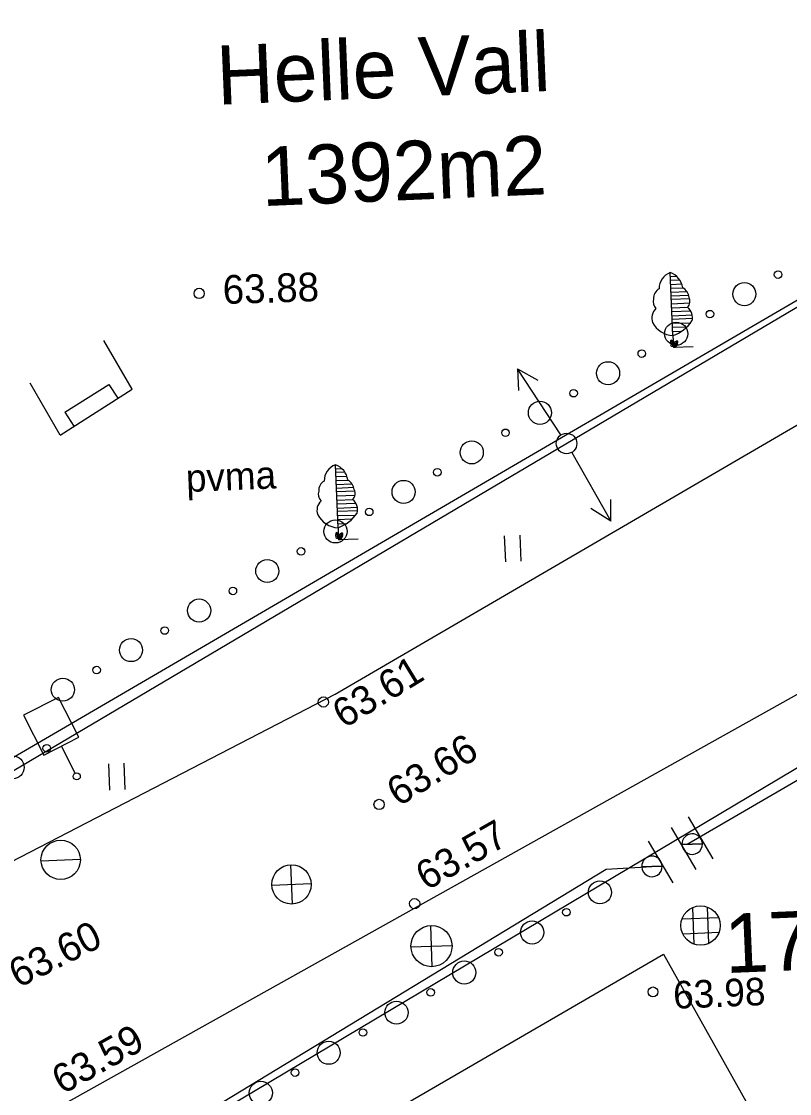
# Model space of a CAD drawing. Extents: x 641680 to 641799, y 6457000 to 6457110.
# Drawn here: x 641701.38 to 641720.83, y 6457068.07 to 6457095.23 of the extents above; entities that cross this region are included whole.
import ezdxf

# ---------------------------------------------------------------- set-up
doc = ezdxf.new("R2010")
doc.units = 0
for name, color, linetype in [('Level 1', 7, 'Continuous'), ('Level 10', 7, 'Continuous'), ('Level 11', 7, 'Continuous'), ('Level 12', 7, 'Continuous'), ('Level 13', 7, 'Continuous'), ('Level 15', 7, 'Continuous'), ('Level 16', 7, 'Continuous'), ('Level 18', 7, 'Continuous'), ('Level 19', 7, 'Continuous'), ('Level 21', 7, 'Continuous'), ('Level 25', 7, 'Continuous'), ('Level 26', 7, 'Continuous'), ('Level 30', 7, 'Continuous'), ('Level 4', 7, 'Continuous'), ('Level 40', 7, 'Continuous'), ('Level 5', 7, 'Continuous'), ('Level 6', 7, 'Continuous'), ('Level 7', 7, 'Continuous'), ('Level 8', 7, 'Continuous'), ('PUUDPQQSAD', 7, 'Continuous')]:
    doc.layers.add(name, color=color, linetype=linetype)

# ---------------------------------------------------------------- blocks, each defined once
blk = doc.blocks.new('BH')
at = {"layer": 'Level 7'}
for centre, radius in [((0, 0), 293), ((990, 0), 95.9)]:
    blk.add_circle(centre, radius, dxfattribs=at)
blk = doc.blocks.new('BL2')
at = {"layer": 'PUUDPQQSAD'}
for p, q in [((-7, 29), (-46, 184)), ((-44, 175), (-29, 178)), ((-41, 166), (-20, 171)), ((-39, 155), (-12, 162)), ((-36, 146), (-7, 153)), ((-34, 136), (5, 146)), ((11, 137), (-31, 126)), ((-30, 118), (16, 130)), ((18, 118), (-27, 107)), ((-24, 97), (16, 107)), ((25, 99), (-22, 87)), ((-19, 78), (31, 90)), ((33, 81), (-17, 69)), ((-15, 59), (30, 69)), ((22, 57), (-12, 49)), ((-10, 39), (11, 44)), ((-7, 29), (0, 0)), ((17, 25), (0, 0)), ((0, 0), (50, 0)), ((17, 25), (108, 157)), ((23, 33), (40, 21)), ((57, 21), (28, 41)), ((35, 50), (72, 23)), ((83, 29), (40, 59)), ((45, 66), (88, 36)), ((91, 47), (51, 74)), ((57, 82), (90, 59)), ((100, 65), (62, 91)), ((69, 101), (108, 74)), ((110, 82), (74, 107)), ((79, 115), (112, 93)), ((85, 124), (110, 107)), ((91, 132), (114, 116)), ((97, 141), (115, 128)), ((102, 148), (114, 140))]:
    blk.add_line(p, q, dxfattribs=at)
for centre, radius, start, end in [((-47, 118), 27.5, 131.0525, 195.0635), ((-51, 107), 23.6, 172.6355, 238.0275), ((-36, 68), 32.8, 144.3865, 211.7665), ((-23, 148), 43, 121.6135, 192.6895), ((-17, 90), 61.2, 219.0975, 278.9605), ((-53, 137), 48.1, 19.5625, 82.2205), ((-18, 122), 32.6, 18.4205, 71.5505), ((-56, 112), 96.5, 300.5785, 337.4485), ((56, 72), 61.2, 170.5745, 230.4375), ((27, 72), 32.8, 95.8635, 163.2435), ((-3, 119), 21.2, 325.8415, 39.5815), ((0, 77), 32.8, 356.2765, 63.6565), ((47, 117), 96.5, 252.0555, 288.9255), ((47, 109), 23.6, 124.1125, 189.5045), ((57, 113), 27.5, 82.5295, 146.5405), ((95, 115), 43, 73.0905, 144.1665), ((58, 51), 32.8, 307.7535, 15.1335), ((87, 81), 21.2, 277.3185, 351.0585), ((68, 130), 48.1, 331.0395, 33.6975), ((80, 94), 32.6, 329.8975, 23.0275)]:
    blk.add_arc(centre, radius, start, end, dxfattribs=at)
blk = doc.blocks.new('KHEIN3')
at = {"layer": 'Level 6'}
for p, q in [((-210.89, 335.09), (-210.89, -326.54)), ((182.28, 335.09), (182.28, -326.54))]:
    blk.add_line(p, q, dxfattribs=at)
blk = doc.blocks.new('OD')
at = {"layer": 'Level 26'}
for p, q in [((-189, 458), (-189, -461)), ((190, -466), (190, 461)), ((-464, 187), (462, 187)), ((459, -195), (-456, -195))]:
    blk.add_line(p, q, dxfattribs=at)
blk.add_circle((0, 0), 500, dxfattribs=at)
blk = doc.blocks.new('NOOL3')
at = {"layer": 'Level 11'}
for p, q in [((1924.78, -0.19), (1467.36, 264.49)), ((0, 0), (1924.78, -0.19)), ((1924.78, -0.19), (1419.83, -264.81))]:
    blk.add_line(p, q, dxfattribs=at)
blk = doc.blocks.new('PP3')
at = {"layer": 'Level 11'}
blk.add_circle((0, 0), 250, dxfattribs=at)
blk = doc.blocks.new('OK3')
at = {"layer": 'Level 13'}
for p, q in [((0, -500), (0, 500)), ((-500, 0), (500, 0)), ((-500, 0), (-500, 0)), ((-500, 0), (-500, 0))]:
    blk.add_line(p, q, dxfattribs=at)
blk.add_circle((0, 0), 500, dxfattribs=at)
blk = doc.blocks.new('PM5')
at = {"layer": 'Level 11'}
for p, q in [((0, 0), (-250, 0)), ((-250, 0), (0, 0)), ((250, 0), (0, 0)), ((0, 0), (250, 0))]:
    blk.add_line(p, q, dxfattribs=at)
for start, end in [(0, 180), (180, 0)]:
    blk.add_arc((0, 0), 250, start, end, dxfattribs=at)
blk = doc.blocks.new('LMARK3')
at = {"layer": 'Level 21'}
blk.add_line((0, 90), (0, 858), dxfattribs=at)
blk.add_lwpolyline([(-500, 1997), (-500, 858), (500, 858), (500, 1997)], close=True, dxfattribs=at)
blk.add_circle((0, 0), 89.8, dxfattribs=at)
blk = doc.blocks.new('BH0')
at = {"layer": 'Level 7'}
for centre, radius in [((0, 0), 293), ((990, 0), 95.9)]:
    blk.add_circle(centre, radius, dxfattribs=at)
blk = doc.blocks.new('BL4')
at = {"layer": 'Level 7'}
for p, q in [((0, 300), (0, 1900)), ((0, 1800), (150, 1800)), ((0, 1710), (220, 1710)), ((0, 1600), (280, 1600)), ((0, 1500), (300, 1500)), ((0, 1400), (400, 1400)), ((440, 1300), (0, 1300)), ((0, 1220), (470, 1220)), ((460, 1100), (0, 1100)), ((0, 1000), (410, 1000)), ((480, 900), (0, 900)), ((0, 800), (520, 800)), ((520, 710), (0, 710)), ((0, 610), (460, 600)), ((350, 500), (0, 500)), ((0, 400), (210, 400)), ((0, 300), (0, 0)), ((0, 0), (500, 0))]:
    blk.add_line(p, q, dxfattribs=at)
for centre, radius, start, end in [((130, 1490), 430, 107.592, 178.668), ((-179, 1454), 481, 5.541, 68.199), ((-175, 1255), 275, 117.031, 181.042), ((125, 1225), 326, 4.399, 57.529), ((-230, 1164), 236, 158.614, 224.006), ((258, 1158), 212, 311.82, 25.56), ((-188, 750), 328, 130.365, 197.745), ((188, 750), 328, 342.255, 49.635), ((54, 909), 612, 205.076, 264.939), ((-275, 1225), 965, 286.557, 323.427)]:
    blk.add_arc(centre, radius, start, end, dxfattribs=at)
blk = doc.blocks.new('KHEIN5')
at = {"layer": 'Level 6'}
for p, q in [((-210.89, 335.09), (-210.89, -326.54)), ((182.28, 335.09), (182.28, -326.54))]:
    blk.add_line(p, q, dxfattribs=at)
blk = doc.blocks.new('NOOL4')
at = {"layer": 'Level 12'}
for p, q in [((1924.77, -0.19), (1467.37, 264.49)), ((0, 0), (1924.77, -0.19)), ((1924.77, -0.19), (1419.83, -264.81))]:
    blk.add_line(p, q, dxfattribs=at)
blk = doc.blocks.new('PP4')
at = {"layer": 'Level 12'}
blk.add_circle((0, 0), 250, dxfattribs=at)
blk = doc.blocks.new('OK4')
at = {"layer": 'Level 15'}
for p, q in [((0, -500), (0, 500)), ((-500, 0), (500, 0)), ((-500, 0), (-500, 0)), ((-500, 0), (-500, 0))]:
    blk.add_line(p, q, dxfattribs=at)
blk.add_circle((0, 0), 500, dxfattribs=at)
blk = doc.blocks.new('PM6')
at = {"layer": 'Level 12'}
for p, q in [((0, 0), (-250, 0)), ((-250, 0), (0, 0)), ((250, 0), (0, 0)), ((0, 0), (250, 0))]:
    blk.add_line(p, q, dxfattribs=at)
for start, end in [(0, 180), (180, 0)]:
    blk.add_arc((0, 0), 250, start, end, dxfattribs=at)
blk = doc.blocks.new('OD0')
at = {"layer": 'Level 25'}
for p, q in [((-189, 458), (-189, -461)), ((190, -466), (190, 461)), ((-464, 187), (462, 187)), ((459, -195), (-456, -195))]:
    blk.add_line(p, q, dxfattribs=at)
blk.add_circle((0, 0), 500, dxfattribs=at)
blk = doc.blocks.new('OV3')
at = {"layer": 'Level 16'}
blk.add_line((-500, 0), (500, 0), dxfattribs=at)
blk.add_circle((0, 0), 500, dxfattribs=at)
blk = doc.blocks.new('LMARK4')
at = {"layer": 'Level 19'}
blk.add_line((0, 90), (0, 858), dxfattribs=at)
blk.add_lwpolyline([(-500, 1997), (-500, 858), (500, 858), (500, 1997)], close=True, dxfattribs=at)
blk.add_circle((0, 0), 89.8, dxfattribs=at)

msp = doc.modelspace()

# ---------------------------------------------------------------- linework, layer by layer
at = {"layer": 'Level 1'}
for p, q in [((641702.354, 6457084.751), (641701.595, 6457086.063)), ((641702.476, 6457085.326), (641702.702, 6457084.972))]:
    msp.add_line(p, q, dxfattribs=at)
for points in [[(641702.354, 6457084.751), (641704.179, 6457085.914), (641703.466, 6457087.146)], [(641702.476, 6457085.326), (641703.593, 6457086.03), (641703.815, 6457085.681)]]:
    msp.add_lwpolyline(points, dxfattribs=at)
at = {"layer": 'Level 10'}
for points in [[(641731.724, 6457107.328), (641737.152, 6457097.539), (641699.57, 6457075.3), (641683.49, 6457102.656), (641688.483, 6457105.521)], [(641713.991, 6457050.372), (641704.647, 6457066.576), (641742.184, 6457088.933), (641751.603, 6457072.831)]]:
    msp.add_lwpolyline(points, dxfattribs=at)
at = {"layer": 'Level 12'}
msp.add_lwpolyline([(641713.991, 6457050.372), (641704.647, 6457066.576), (641742.184, 6457088.933), (641751.603, 6457072.831)], dxfattribs=at)
at = {"layer": 'Level 18'}
for p, q in [((641702.354, 6457084.751), (641701.595, 6457086.063)), ((641702.476, 6457085.326), (641702.702, 6457084.972))]:
    msp.add_line(p, q, dxfattribs=at)
for points in [[(641702.354, 6457084.751), (641704.179, 6457085.914), (641703.466, 6457087.146)], [(641702.476, 6457085.326), (641703.593, 6457086.03), (641703.815, 6457085.681)]]:
    msp.add_lwpolyline(points, dxfattribs=at)
at = {"layer": 'Level 30'}
for centre, radius in [((641705.877, 6457088.338), 0.13), ((641709.022, 6457077.989), 0.13), ((641710.434, 6457075.395), 0.13), ((641711.334, 6457072.883), 0.13), ((641717.368, 6457070.648), 0.125)]:
    msp.add_circle(centre, radius, dxfattribs=at)
at = {"layer": 'Level 4'}
for p, q in [((641718.232, 6457074.387), (641722.158, 6457076.677)), ((641718.26, 6457075.079), (641718.885, 6457074.02)), ((641717.829, 6457074.808), (641718.454, 6457073.749)), ((641717.25, 6457074.469), (641717.875, 6457073.41))]:
    msp.add_line(p, q, dxfattribs=at)
for points in [[(641696.882, 6457079.953), (641699.449, 6457075.585), (641731.927, 6457094.53)], [(641704.149, 6457066.442), (641716.183, 6457073.758), (641717.343, 6457073.826)]]:
    msp.add_lwpolyline(points, dxfattribs=at)
for centre, radius in [((641705.877, 6457088.338), 0.13), ((641709.022, 6457077.989), 0.13), ((641710.434, 6457075.395), 0.13), ((641711.334, 6457072.883), 0.13), ((641717.368, 6457070.648), 0.125)]:
    msp.add_circle(centre, radius, dxfattribs=at)
at = {"layer": 'Level 40'}
msp.add_lwpolyline([(641731.724, 6457107.328), (641737.152, 6457097.539), (641699.57, 6457075.3), (641683.49, 6457102.656), (641688.483, 6457105.521)], dxfattribs=at)
msp.add_lwpolyline([(641731.724, 6457107.328), (641737.152, 6457097.539), (641699.57, 6457075.3), (641683.49, 6457102.656), (641688.483, 6457105.521)], dxfattribs=at)
msp.add_lwpolyline([(641713.991, 6457050.372), (641704.647, 6457066.576), (641742.184, 6457088.933), (641751.603, 6457072.831)], close=True, dxfattribs=at)
at = {"layer": 'Level 5'}
for p, q in [((641724.821, 6457080.303), (641702.429, 6457067.79)), ((641724.821, 6457080.303), (641702.429, 6457067.79)), ((641708.466, 6457066.288), (641717.635, 6457071.6)), ((641708.466, 6457066.288), (641717.635, 6457071.6)), ((641717.635, 6457071.6), (641720.685, 6457066.166)), ((641717.635, 6457071.6), (641720.685, 6457066.166))]:
    msp.add_line(p, q, dxfattribs=at)
msp.add_lwpolyline([(641699.165, 6457072.936), (641709.323, 6457078.192), (641721.418, 6457085.234)], dxfattribs=at)
msp.add_lwpolyline([(641699.165, 6457072.936), (641709.323, 6457078.192), (641721.418, 6457085.234)], dxfattribs=at)
at = {"layer": 'Level 8'}
for p, q in [((641718.232, 6457074.387), (641722.158, 6457076.677)), ((641718.26, 6457075.079), (641718.885, 6457074.02)), ((641717.829, 6457074.808), (641718.454, 6457073.749)), ((641717.25, 6457074.469), (641717.875, 6457073.41))]:
    msp.add_line(p, q, dxfattribs=at)
for points in [[(641696.882, 6457079.953), (641699.449, 6457075.585), (641731.927, 6457094.53)], [(641704.149, 6457066.442), (641716.183, 6457073.758), (641717.343, 6457073.826)]]:
    msp.add_lwpolyline(points, dxfattribs=at)

# ---------------------------------------------------------------- block references
at = {"layer": 'Level 1', "xscale": 0.000997595718720879, "yscale": 0.0009975957187208792, "rotation": 2.392284612224699}
msp.add_blockref('OV3', (641702.371, 6457073.992), dxfattribs=at)
at = {"layer": 'Level 11'}
for name, p, xscale, yscale, rotation in [('NOOL3', (641715.038, 6457084.754), 0.0010411884966685984, 0.0010411884966685984, 123.42558602755147), ('PP3', (641715.181, 6457084.536), 0.0010411884966685986, 0.0010411884966685984, 1.8022846122254845), ('NOOL3', (641715.31, 6457084.31), 0.0010411884966685984, 0.0010411884966685986, -60.45486485332243), ('PM5', (641718.362, 6457074.391), 0.0010411884966685986, 0.0010411884966685984, 1.8022846122254845), ('PM5', (641717.343, 6457073.826), 0.0010411884966685986, 0.0010411884966685984, 1.8022846122254845)]:
    msp.add_blockref(name, p, dxfattribs=dict(at, xscale=xscale, yscale=yscale, rotation=rotation))
at = {"layer": 'Level 12'}
for name, p, xscale, yscale, rotation in [('NOOL4', (641715.038, 6457084.754), 0.0010411884966685984, 0.0010411884966685984, 123.42558602755147), ('PP4', (641715.181, 6457084.536), 0.0010411884966685986, 0.0010411884966685984, 1.8022846122254845), ('NOOL4', (641715.31, 6457084.31), 0.0010411884966685984, 0.0010411884966685986, -60.45486485332243), ('PM6', (641718.362, 6457074.391), 0.0010411884966685986, 0.0010411884966685984, 1.8022846122254845), ('PM6', (641717.343, 6457073.826), 0.0010411884966685986, 0.0010411884966685984, 1.8022846122254845)]:
    msp.add_blockref(name, p, dxfattribs=dict(at, xscale=xscale, yscale=yscale, rotation=rotation))
at = {"layer": 'Level 13'}
for p, xscale, yscale, rotation in [((641708.216, 6457073.371), 0.000997595718720879, 0.0009975957187208792, 2.392284612224699), ((641711.761, 6457071.807), 0.0010411884966685986, 0.0010411884966685984, 1.8022846122254845)]:
    msp.add_blockref('OK3', p, dxfattribs=dict(at, xscale=xscale, yscale=yscale, rotation=rotation))
at = {"layer": 'Level 15'}
for p, xscale, yscale, rotation in [((641708.216, 6457073.371), 0.000997595718720879, 0.0009975957187208792, 2.392284612224699), ((641711.761, 6457071.807), 0.0010411884966685986, 0.0010411884966685984, 1.8022846122254845)]:
    msp.add_blockref('OK4', p, dxfattribs=dict(at, xscale=xscale, yscale=yscale, rotation=rotation))
at = {"layer": 'Level 19', "xscale": 0.0009975957187208788, "yscale": 0.0009975957187208792, "rotation": 27.006672169336237}
msp.add_blockref('LMARK4', (641702.779, 6457076.106), dxfattribs=at)
at = {"layer": 'Level 21', "xscale": 0.0009975957187208788, "yscale": 0.0009975957187208792, "rotation": 27.006672169336237}
msp.add_blockref('LMARK3', (641702.779, 6457076.106), dxfattribs=at)
at = {"layer": 'Level 25', "xscale": 0.000997595718720879, "yscale": 0.0009975957187208792, "rotation": 2.392284612224699}
msp.add_blockref('OD0', (641718.575, 6457072.327), dxfattribs=at)
at = {"layer": 'Level 26', "xscale": 0.000997595718720879, "yscale": 0.0009975957187208792, "rotation": 2.392284612224699}
msp.add_blockref('OD', (641718.575, 6457072.327), dxfattribs=at)
at = {"layer": 'Level 6', "xscale": 0.000997595718720879, "yscale": 0.0009975957187208792, "rotation": 2.392284612224699}
for name, p in [('KHEIN3', (641713.828, 6457081.872)), ('KHEIN5', (641713.828, 6457081.872)), ('KHEIN3', (641703.803, 6457076.095)), ('KHEIN5', (641703.803, 6457076.095))]:
    msp.add_blockref(name, p, dxfattribs=at)
at = {"layer": 'Level 7'}
for name, p, xscale, yscale, rotation in [('BH', (641719.682, 6457088.319), 0.0009975957187208788, 0.000997595718720879, 30.13423491065611), ('BH0', (641719.682, 6457088.319), 0.0009975957187208788, 0.000997595718720879, 30.13423491065611), ('BL4', (641717.885, 6457086.972), 0.000997595718720879, 0.0009975957187208792, 2.392284612224699), ('BH', (641717.956, 6457087.317), 0.0009975957187208788, 0.000997595718720879, 30.13423491065611), ('BH0', (641717.956, 6457087.317), 0.0009975957187208788, 0.000997595718720879, 30.13423491065611), ('BH', (641716.231, 6457086.316), 0.0009975957187208788, 0.000997595718720879, 30.13423491065611), ('BH0', (641716.231, 6457086.316), 0.0009975957187208788, 0.000997595718720879, 30.13423491065611), ('BL2', (641717.885, 6457086.972), 0.000997595718720879, 0.0009975957187208792, 2.392284612224699), ('BH', (641714.505, 6457085.314), 0.0009975957187208788, 0.000997595718720879, 30.13423491065611), ('BH0', (641714.505, 6457085.314), 0.0009975957187208788, 0.000997595718720879, 30.13423491065611), ('BH', (641712.78, 6457084.312), 0.0009975957187208788, 0.000997595718720879, 30.13423491065611), ('BH0', (641712.78, 6457084.312), 0.0009975957187208788, 0.000997595718720879, 30.13423491065611), ('BH', (641711.054, 6457083.311), 0.0009975957187208788, 0.000997595718720879, 30.13423491065611), ('BH0', (641711.054, 6457083.311), 0.0009975957187208788, 0.000997595718720879, 30.13423491065611), ('BL4', (641709.406, 6457082.104), 0.000997595718720879, 0.0009975957187208792, 2.392284612224699), ('BH', (641709.329, 6457082.309), 0.0009975957187208788, 0.000997595718720879, 30.13423491065611), ('BH0', (641709.329, 6457082.309), 0.0009975957187208788, 0.000997595718720879, 30.13423491065611), ('BL2', (641709.406, 6457082.104), 0.000997595718720879, 0.0009975957187208792, 2.392284612224699), ('BH', (641707.603, 6457081.307), 0.0009975957187208788, 0.000997595718720879, 30.13423491065611), ('BH0', (641707.603, 6457081.307), 0.0009975957187208788, 0.000997595718720879, 30.13423491065611), ('BH', (641705.877, 6457080.306), 0.0009975957187208788, 0.000997595718720879, 30.13423491065611), ('BH0', (641705.877, 6457080.306), 0.0009975957187208788, 0.000997595718720879, 30.13423491065611), ('BH', (641704.152, 6457079.304), 0.0009975957187208788, 0.000997595718720879, 30.13423491065611), ('BH0', (641704.152, 6457079.304), 0.0009975957187208788, 0.000997595718720879, 30.13423491065611), ('BH', (641702.426, 6457078.302), 0.0009975957187208788, 0.000997595718720879, 30.13423491065611), ('BH0', (641702.426, 6457078.302), 0.0009975957187208788, 0.000997595718720879, 30.13423491065611), ('BH', (641701.156, 6457076.335), 0.000997595718720879, 0.0009975957187208795, 29.203823636432812), ('BH0', (641701.156, 6457076.335), 0.000997595718720879, 0.0009975957187208795, 29.203823636432812), ('BH', (641716.026, 6457073.169), 0.000997595718720879, 0.0009975957187208792, -149.3984787682261), ('BH0', (641716.026, 6457073.169), 0.000997595718720879, 0.0009975957187208792, -149.3984787682261), ('BH', (641714.309, 6457072.153), 0.000997595718720879, 0.0009975957187208792, -149.3984787682261), ('BH0', (641714.309, 6457072.153), 0.000997595718720879, 0.0009975957187208792, -149.3984787682261), ('BH', (641712.591, 6457071.138), 0.000997595718720879, 0.0009975957187208792, -149.3984787682261), ('BH0', (641712.591, 6457071.138), 0.000997595718720879, 0.0009975957187208792, -149.3984787682261), ('BH', (641710.874, 6457070.122), 0.000997595718720879, 0.0009975957187208792, -149.3984787682261), ('BH0', (641710.874, 6457070.122), 0.000997595718720879, 0.0009975957187208792, -149.3984787682261), ('BH', (641709.157, 6457069.106), 0.000997595718720879, 0.0009975957187208792, -149.3984787682261), ('BH0', (641709.157, 6457069.106), 0.000997595718720879, 0.0009975957187208792, -149.3984787682261), ('BH', (641707.439, 6457068.091), 0.000997595718720879, 0.0009975957187208792, -149.3984787682261), ('BH0', (641707.439, 6457068.091), 0.000997595718720879, 0.0009975957187208792, -149.3984787682261)]:
    msp.add_blockref(name, p, dxfattribs=dict(at, xscale=xscale, yscale=yscale, rotation=rotation))

# ---------------------------------------------------------------- texts
at = {"layer": 'Level 30'}
for s, height, rotation, p in [('63.88', 0.7288, 1.8023, (641706.484, 6457088.067)), ('63.61', 0.7288, 31.4108, (641709.545, 6457077.305)), ('63.66', 0.7288, 31.663, (641710.925, 6457075.326)), ('63.57', 0.7288, 29.7112, (641711.635, 6457073.2)), ('63.60', 0.7288, 26.644, (641701.297, 6457070.734)), ('63.98', 0.6983, 2.3923, (641717.893, 6457070.219)), ('63.59', 0.7288, 29.1117, (641702.415, 6457068.039))]:
    msp.add_text(s, height=height, rotation=rotation, dxfattribs=at).set_placement(p)
at = {"layer": 'Level 4'}
for s, height, rotation, p in [('63.88', 0.7288, 1.8023, (641706.484, 6457088.067)), ('63.61', 0.7288, 31.4108, (641709.545, 6457077.305)), ('63.66', 0.7288, 31.663, (641710.925, 6457075.326)), ('63.57', 0.7288, 29.7112, (641711.635, 6457073.2)), ('63.60', 0.7288, 26.644, (641701.297, 6457070.734)), ('63.98', 0.6983, 2.3923, (641717.893, 6457070.219)), ('63.59', 0.7288, 29.1117, (641702.415, 6457068.039))]:
    msp.add_text(s, height=height, rotation=rotation, dxfattribs=at).set_placement(p)
at = {"layer": 'Level 40'}
for s, height, p in [('Helle Vall', 1.4964, (641706.347, 6457093.114)), ('1392m2', 1.4964, (641707.476, 6457090.547)), ('17002:006:0027', 1.49639, (641719.212, 6457071.123))]:
    msp.add_text(s, height=height, rotation=2.3923, dxfattribs=at).set_placement(p)
at = {"layer": 'Level 6'}
msp.add_text('pvma', height=0.6983, rotation=2.3923, dxfattribs=at).set_placement((641705.556, 6457083.306))
msp.add_text('pvma', height=0.6983, rotation=2.3923, dxfattribs=at).set_placement((641705.556, 6457083.306))

doc.saveas('drawing.dxf')
